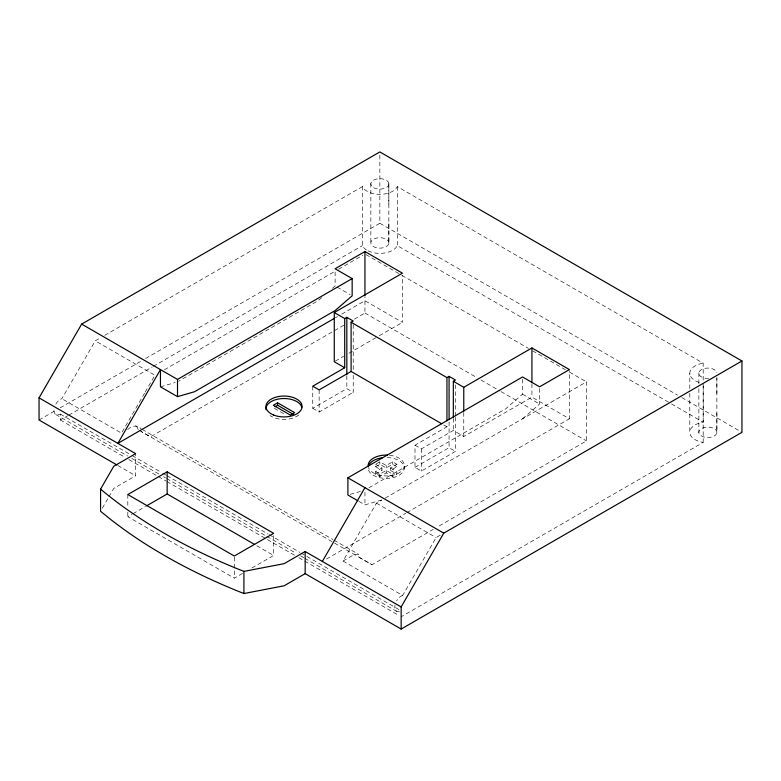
<?xml version="1.0" encoding="UTF-8"?>
<svg xmlns="http://www.w3.org/2000/svg" width="781" height="781" viewBox="0 0 781 781"><rect width="100%" height="100%" fill="white"/><g stroke="black" fill="none" stroke-linecap="round" stroke-linejoin="round"><path stroke-width="0.59" stroke-dasharray="3.9 2.93" d="M366.474 249.949A18.07 10.436 0 0 1 362.394 245.634L362.394 186.6A18.07 10.436 0 0 0 379.849 194.342A18.07 10.436 0 0 0 397.304 186.6L703.193 363.204L703.193 381.274M145.617 358.489L379.849 223.259L379.849 154.345M388.85 243.389A9.04 5.213 0 0 0 376.032 238.205A9.04 5.213 0 0 0 374.665 247.206A9.04 5.213 0 0 0 388.85 243.389L388.85 223.708M388.85 204.036L388.85 184.355A9.04 5.213 0 0 0 376.032 179.171A9.04 5.213 0 0 0 374.665 188.172A9.04 5.213 0 0 0 388.85 184.355M689.799 393.351L689.799 432.313A18.07 10.436 0 0 0 703.193 442.388L401.151 616.775M689.799 388.635L689.799 373.279M703.193 442.388L703.193 383.364M716.87 432.762A9.04 5.213 0 0 0 704.052 427.588A9.04 5.213 0 0 0 702.685 436.589A9.04 5.213 0 0 0 716.87 432.762L716.87 413.09M716.87 393.419L716.87 378.365M55.832 404.128A9.04 5.213 -60 0 1 60.352 399.355L61.855 398.71L95.282 340.819L100.564 337.773M144.592 393.146L121.494 433.143L61.855 398.71M145.198 392.091L154.921 375.251L95.282 340.819M102.36 508.158L108.354 497.761M108.959 496.726L113.753 488.408L135.64 475.775L135.64 453.644M440.308 535.141L436.081 537.582L402.654 595.473L343.015 561.041L376.442 503.14L381.724 500.094M321.665 297.62L318.082 300.724L178.546 381.284M332.433 288.306L335.117 285.973L335.117 271.046M522.557 379.263L522.557 394.19L505.522 408.941L368.085 488.291M522.557 418.782L539.603 404.031L539.603 387.962M104.781 335.332L362.394 186.6M39.05 420.012L55.929 410.269M60.157 407.828L141.4 360.929M53.957 410.425A9.04 5.213 -60 0 0 57.159 414.965L60.352 414.115L60.352 420.012L67.742 415.746M68.796 415.141L152.227 366.972M153.291 366.357L362.394 245.634M164.42 369.764L334.336 271.671M338.554 269.23L362.833 255.221M127.645 429.599C131.491 426.104 137.124 424.142 141.097 428.798M335.371 317.799L337.49 316.578M341.707 314.138L364.942 300.724L402.43 322.368L402.43 275.586M343.816 325.218L150.489 436.833L141.351 431.59M354.379 319.117L364.942 313.015L364.942 297.131M335.313 361.115L343.708 356.273M348.951 353.246L378.307 336.299M379.361 335.693L402.43 322.368M312.751 386.195L312.751 408.326L346.832 388.655L353.227 392.335L353.227 374.87M242.588 573.381L234.31 578.165L127.82 516.69L131.96 514.298M132.995 513.703L145.412 506.527M312.751 408.326L319.146 412.017L353.227 392.335M375.593 464.285L381.977 467.975L381.977 470.435L375.593 466.745L375.593 464.285L379.849 461.825L386.214 465.505L392.609 461.815L396.865 464.275L396.865 466.735L390.48 470.426L390.48 467.965L396.865 464.275M375.593 466.745L379.849 464.285L386.214 467.965L392.609 464.275L396.865 466.735M455.469 417.239L455.469 451.369L421.389 471.05L414.994 467.36L414.994 445.229L446.947 426.777L446.947 423.175M390.48 467.965L396.865 471.646L396.865 474.106L392.609 476.566L386.214 472.876L379.83 476.566L375.593 474.126L375.593 471.665L381.977 467.975M375.593 474.126L381.977 470.435M414.994 445.229L421.389 448.909L453.331 430.468L463.768 436.491L531.929 397.138L569.417 418.782L569.417 370.79M375.593 471.665L379.83 474.106L386.214 470.426L392.609 474.106L392.609 476.566M414.994 467.36L449.075 447.679L455.469 451.369M251.912 568.002L273.643 555.457L273.643 533.316M385.131 498.132L586.463 381.889L586.463 440.914L437.506 526.911M326.565 558.991L405.759 513.273M406.813 512.668L569.417 418.782M343.015 561.041L354.291 554.53L358.206 554.139A7.83 4.52 -60 0 1 359.826 557.732L372.01 564.731L433.279 529.352M402.654 595.473L401.151 596.118A9.04 5.213 -60 0 0 396.631 600.882M160.456 386.81L175.227 382.544M350.171 494.373L361.535 491.093M358.928 501.392L364.942 504.868L381.977 499.947M399.501 611.572L397.959 611.728A9.04 5.213 -60 0 1 394.981 605.148M135.914 426.114L135.543 425.899M379.849 223.259L677.557 395.137M681.774 397.568L741.95 432.313M368.017 250.818A18.07 10.436 0 0 0 397.304 245.634L670.498 403.357M671.553 403.962L703.193 422.228A18.07 10.436 0 0 0 689.799 432.313M365.996 254.606L400.809 274.707M401.864 275.312L528.444 348.394M532.662 350.835L565.366 369.716M569.583 372.146L586.463 381.889M337.128 287.125L350.152 294.652M522.557 394.19L539.603 404.031M364.942 313.015L476.752 377.574M480.979 380.015L499.957 390.978M501.021 391.584L586.463 440.914M443.784 424.952L446.947 426.777M390.48 470.426L396.865 474.106M274.356 408.297L285.377 414.662M376.442 503.14L436.081 537.582M142.152 429.404L332.911 539.544M333.965 540.149L358.206 554.139M139.36 430.448L372.01 564.731M60.352 414.115L131.042 454.923M132.096 455.538L161.638 472.593M162.692 473.198L165.865 475.024M166.919 475.639L268.205 534.116M269.26 534.721L299.855 552.392M300.919 552.997L399.042 609.649M55.832 414.555L127.576 455.987M131.804 458.418L159.236 474.252M163.454 476.693L165.562 477.913M166.617 478.519L265.794 535.786M266.858 536.391L296.399 553.446M300.617 555.887L303.78 557.712M304.834 558.317L396.631 611.318M60.352 420.012L124.716 457.178M128.933 459.609L157.42 476.059M158.475 476.664L165.865 480.93M166.919 481.535L294.583 555.252M298.801 557.683L399.042 615.555M117.794 465.476L135.64 475.775M256.773 545.714L273.643 555.457M136.685 426.25L138.286 429.667M716.87 377.457L716.87 431.854M703.193 386.097L703.193 422.228M698.868 372.83L698.868 384.398M698.868 388.782L698.868 432.762M531.929 383.94L531.929 397.138M463.768 412.495L463.768 436.491M455.469 384.848L455.469 416.039M453.331 418.47L453.331 430.468M449.075 421.945L449.075 447.679M421.389 448.909L421.389 471.05M389.543 455.255A18.07 10.436 0 0 1 404.275 466.062L404.275 468.522A18.07 10.436 0 0 1 385.267 478.392A18.07 10.436 0 0 1 368.183 467.409M397.304 186.6L397.304 245.634M392.609 461.815L392.609 464.275M388.85 183.447L388.85 242.481M386.214 465.505L386.214 467.965M386.214 470.426L386.214 472.876M379.849 461.825L379.849 464.285M379.83 474.106L379.83 476.566M370.848 183.447L370.848 243.389M364.942 492.245L364.942 504.868M353.227 324.623L353.227 370.214M346.832 375.837L346.832 388.655M319.146 389.885L319.146 412.017M234.31 557.195L234.31 578.165M127.82 494.558L127.82 507.367M127.82 512.024L127.82 516.69M699.21 382.436A18.07 10.436 0 0 1 689.926 372.039A18.07 10.436 0 0 1 703.193 363.204M708.66 378.482A9.04 5.213 0 0 1 698.868 373.738A9.04 5.213 0 0 1 707.078 368.085A9.04 5.213 0 0 1 716.87 372.83M404.275 466.062A18.07 10.436 0 0 1 387.63 475.912A18.07 10.436 0 0 1 368.544 467.673M387.191 457.549A18.07 10.436 0 0 1 404.275 468.522M298.791 414.945A18.07 10.436 0 0 1 270.138 415.638"/><path stroke-width="1.17" d="M39.05 397.88L135.64 453.644L113.753 466.277L100.564 489.14A552.069 318.736 0 0 0 243.916 571.389L284.138 563.657L305.166 551.523L305.166 573.654L401.151 629.066L741.95 432.313L741.95 360.988L379.849 151.934L81.654 324.095L39.05 397.88L39.05 420.012L116.74 464.871M401.151 629.066L401.151 606.935L443.754 533.15L741.95 360.988M322.338 561.432L364.942 487.647M334.268 312.537L344.704 318.56L344.704 367.753L334.268 361.72L334.268 312.537L402.43 273.184L364.942 251.541L335.117 268.752L352.163 278.592L352.163 295.814L335.117 310.565L194.537 391.73L177.502 396.65L160.456 386.81L160.456 369.589L117.863 443.383L334.317 318.404M81.654 324.095L177.502 379.429L352.163 278.592M344.704 318.56L346.832 317.33L353.227 321.02L351.099 322.25L351.099 371.444L441.675 423.741M277.606 402.801L273.35 405.261L290.386 415.092L294.652 412.632L277.606 402.801L277.606 405.261L293.646 414.516M275.058 406.735L277.606 405.261M344.704 367.753L312.751 386.195L319.146 389.885L351.099 371.444M167.154 471.841L127.82 494.558L234.31 556.033L273.643 533.316L167.154 471.841L167.154 493.973L146.447 505.932M351.099 322.25L446.947 377.584L449.075 376.354L455.469 380.044L453.331 381.274L453.331 417.269M453.331 381.274L463.768 387.298L531.929 347.955L569.417 369.598L539.603 386.81L522.557 376.969L347.896 477.806L347.896 495.027L357.923 500.816M305.166 573.654L284.138 585.789L243.916 593.531A552.069 318.736 0 0 1 165.67 556.218L153.837 549.228A552.069 318.736 0 0 1 110.404 519.238L100.564 511.272L100.564 489.14M347.896 477.806L443.754 533.15M305.166 551.523L401.151 606.935M167.154 493.973L254.665 544.494M531.929 347.955L531.929 382.739M463.768 387.298L463.768 411.294M449.075 376.354L449.075 419.553M446.947 377.584L446.947 420.783M364.942 251.541L364.942 295.931M346.832 317.33L346.832 374.675M243.916 571.389L243.916 593.531M177.502 379.429L177.502 396.65M368.29 466.774A18.07 10.436 0 0 1 387.191 455.089M369.042 464.734A18.07 10.436 0 0 1 382.485 457.764M265.989 409.84A18.07 10.436 0 0 1 281.668 398.603A18.07 10.436 0 0 1 301.808 407.155M273.614 415.023A18.07 10.436 0 0 0 302.003 407.409A18.07 10.436 0 0 0 276.386 397.021A18.07 10.436 0 0 0 273.614 415.023"/></g></svg>
